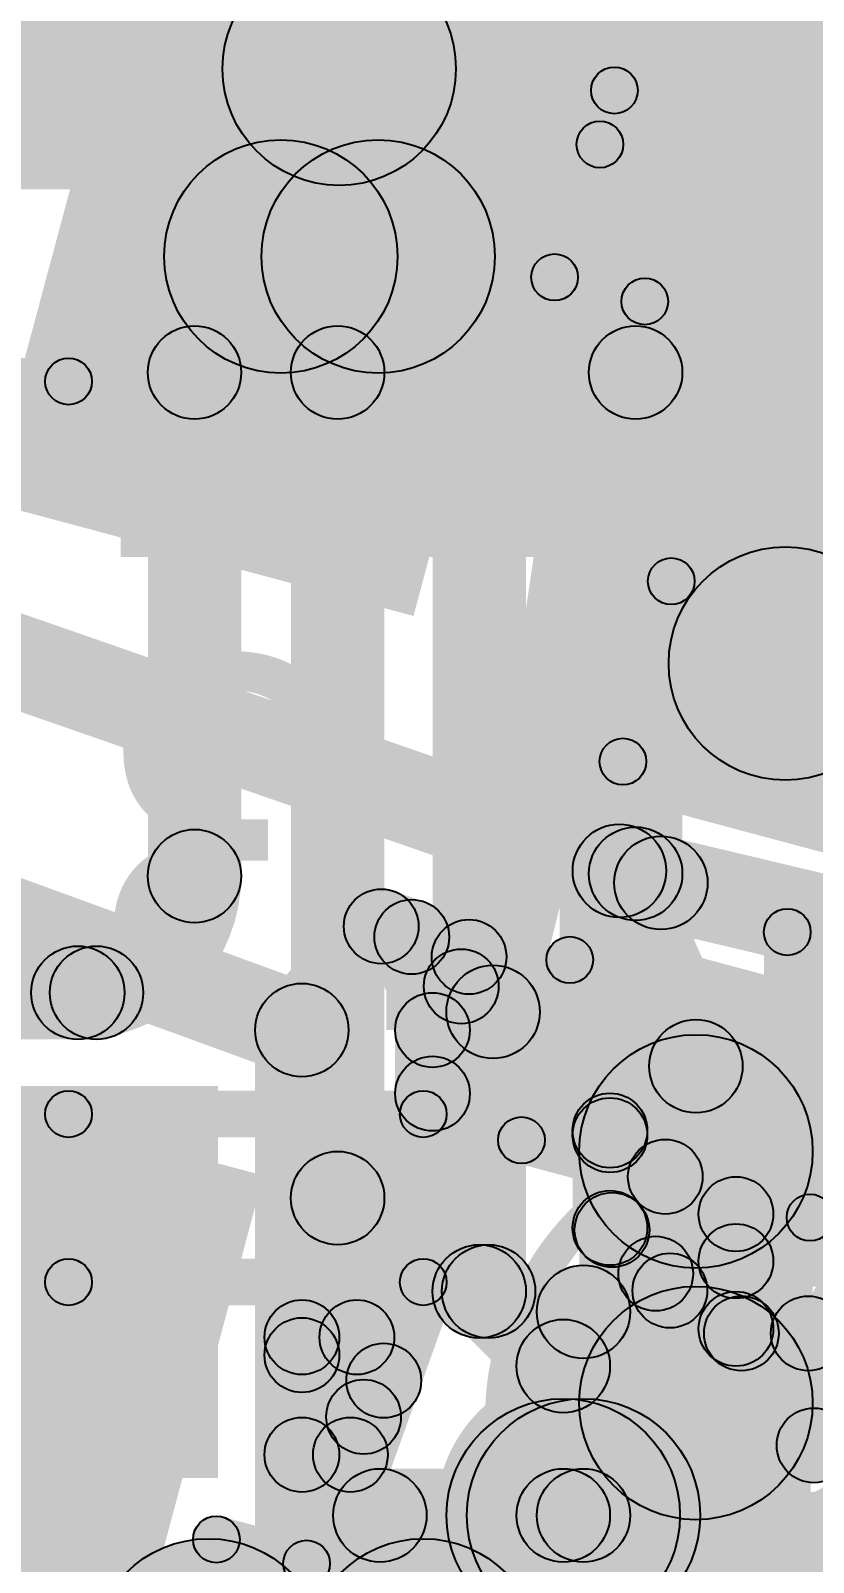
# Model space of a CAD drawing. Header units: millimetres. Extents: x -2.17 to 2.17, y -2.17 to 2.17.
# Drawn here: x 0.4449 to 0.5288, y -0.2006 to -0.0365 of the extents above; entities that cross this region are included whole.
import ezdxf

# ---------------------------------------------------------------- set-up
doc = ezdxf.new("R2010")
doc.units = ezdxf.units.MM
doc.header["$MEASUREMENT"] = 0
for name, color, linetype in [('BottomLayer', 5, 'Continuous'), ('BottomOverlay', 54, 'Continuous'), ('BottomPaste', 16, 'Continuous'), ('BottomSolder', 6, 'Continuous'), ('Mechanical2', 216, 'Continuous'), ('TopLayer', 1, 'Continuous'), ('TopOverlay', 2, 'Continuous'), ('TopPaste', 8, 'Continuous'), ('TopSolder', 216, 'Continuous'), ('ViaHoleLayer', 16, 'Continuous')]:
    doc.layers.add(name, color=color, linetype=linetype)

# ---------------------------------------------------------------- blocks, each defined once
blk = doc.blocks.new('20_QFN_B_27')
at = {"layer": 'BottomLayer'}
for points in [[(-0.03543, 0.0748), (-0.02756, 0.0748), (-0.02756, 0.04331), (-0.03543, 0.04331)], [(-0.01969, 0.0748), (-0.01181, 0.0748), (-0.01181, 0.04331), (-0.01969, 0.04331)], [(-0.00394, 0.0748), (0.00394, 0.0748), (0.00394, 0.04331), (-0.00394, 0.04331)], [(0.01181, 0.0748), (0.01969, 0.0748), (0.01969, 0.04331), (0.01181, 0.04331)], [(0.02756, 0.0748), (0.03543, 0.0748), (0.03543, 0.04331), (0.02756, 0.04331)], [(-0.0748, 0.03543), (-0.04331, 0.03543), (-0.04331, 0.02756), (-0.0748, 0.02756)], [(-0.03543, 0.03543), (0.03543, 0.03543), (0.03543, -0.03543), (-0.03543, -0.03543)], [(0.04331, 0.03543), (0.0748, 0.03543), (0.0748, 0.02756), (0.04331, 0.02756)], [(-0.0748, 0.01969), (-0.04331, 0.01969), (-0.04331, 0.01181), (-0.0748, 0.01181)], [(0.04331, 0.01969), (0.0748, 0.01969), (0.0748, 0.01181), (0.04331, 0.01181)], [(-0.0748, 0.00394), (-0.04331, 0.00394), (-0.04331, -0.00394), (-0.0748, -0.00394)], [(0.04331, 0.00394), (0.0748, 0.00394), (0.0748, -0.00394), (0.04331, -0.00394)], [(-0.0748, -0.01181), (-0.04331, -0.01181), (-0.04331, -0.01969), (-0.0748, -0.01969)], [(0.04331, -0.01181), (0.0748, -0.01181), (0.0748, -0.01969), (0.04331, -0.01969)], [(-0.0748, -0.02756), (-0.04331, -0.02756), (-0.04331, -0.03543), (-0.0748, -0.03543)], [(0.04331, -0.02756), (0.0748, -0.02756), (0.0748, -0.03543), (0.04331, -0.03543)], [(-0.03543, -0.04331), (-0.02756, -0.04331), (-0.02756, -0.0748), (-0.03543, -0.0748)], [(-0.01969, -0.04331), (-0.01181, -0.04331), (-0.01181, -0.0748), (-0.01969, -0.0748)], [(-0.00394, -0.04331), (0.00394, -0.04331), (0.00394, -0.0748), (-0.00394, -0.0748)], [(0.01181, -0.04331), (0.01969, -0.04331), (0.01969, -0.0748), (0.01181, -0.0748)], [(0.02756, -0.04331), (0.03543, -0.04331), (0.03543, -0.0748), (0.02756, -0.0748)]]:
    blk.add_hatch(color=5, dxfattribs=at).paths.add_polyline_path(points)
at = {"layer": 'BottomOverlay'}
h = blk.add_hatch(color=54, dxfattribs=at)
edge = h.paths.add_edge_path()
edge.add_arc((-0.06, 0.06), 0.0025, 0, 360)
h = blk.add_hatch(color=54, dxfattribs=at)
edge = h.paths.add_edge_path()
edge.add_arc((-0.06, 0.06), 0.0025, 0, 360)
for points in [[(-0.06, 0.0575), (-0.06, 0.0625), (-0.045, 0.0625), (-0.045, 0.0575)], [(0.045, 0.0575), (0.045, 0.0625), (0.06, 0.0625), (0.06, 0.0575)], [(-0.0625, 0.06), (-0.0575, 0.06), (-0.0575, 0.045), (-0.0625, 0.045)], [(0.0575, 0.06), (0.0625, 0.06), (0.0625, 0.045), (0.0575, 0.045)], [(-0.0625, -0.045), (-0.0575, -0.045), (-0.0575, -0.06), (-0.0625, -0.06)], [(0.0575, -0.045), (0.0625, -0.045), (0.0625, -0.06), (0.0575, -0.06)], [(-0.06, -0.0625), (-0.06, -0.0575), (-0.045, -0.0575), (-0.045, -0.0625)], [(0.045, -0.0625), (0.045, -0.0575), (0.06, -0.0575), (0.06, -0.0625)]]:
    blk.add_hatch(color=54, dxfattribs=at).paths.add_polyline_path(points)
h = blk.add_hatch(color=54, dxfattribs=at)
edge = h.paths.add_edge_path()
edge.add_arc((-0.045, 0.06), 0.0025, 0, 360)
h = blk.add_hatch(color=54, dxfattribs=at)
edge = h.paths.add_edge_path()
edge.add_arc((0.045, 0.06), 0.0025, 0, 360)
h = blk.add_hatch(color=54, dxfattribs=at)
edge = h.paths.add_edge_path()
edge.add_arc((0.06, 0.06), 0.0025, 0, 360)
h = blk.add_hatch(color=54, dxfattribs=at)
edge = h.paths.add_edge_path()
edge.add_arc((0.06, 0.06), 0.0025, 0, 360)
h = blk.add_hatch(color=54, dxfattribs=at)
edge = h.paths.add_edge_path()
edge.add_arc((-0.06, 0.045), 0.0025, 0, 360)
h = blk.add_hatch(color=54, dxfattribs=at)
edge = h.paths.add_edge_path()
edge.add_arc((0.06, 0.045), 0.0025, 0, 360)
h = blk.add_hatch(color=54, dxfattribs=at)
edge = h.paths.add_edge_path()
edge.add_arc((-0.072, -0.043), 0.0025, 0, 360)
h = blk.add_hatch(color=54, dxfattribs=at)
edge = h.paths.add_edge_path()
edge.add_arc((-0.068, -0.043), 0.0025, 0, 360)
h = blk.add_hatch(color=54, dxfattribs=at)
edge = h.paths.add_edge_path()
edge.add_arc((-0.06, -0.045), 0.0025, 0, 360)
h = blk.add_hatch(color=54, dxfattribs=at)
edge = h.paths.add_edge_path()
edge.add_arc((0.06, -0.045), 0.0025, 0, 360)
h = blk.add_hatch(color=54, dxfattribs=at)
edge = h.paths.add_edge_path()
edge.add_arc((-0.06, -0.06), 0.0025, 0, 360)
h = blk.add_hatch(color=54, dxfattribs=at)
edge = h.paths.add_edge_path()
edge.add_arc((-0.06, -0.06), 0.0025, 0, 360)
h = blk.add_hatch(color=54, dxfattribs=at)
edge = h.paths.add_edge_path()
edge.add_arc((-0.045, -0.06), 0.0025, 0, 360)
h = blk.add_hatch(color=54, dxfattribs=at)
edge = h.paths.add_edge_path()
edge.add_arc((0.045, -0.06), 0.0025, 0, 360)
h = blk.add_hatch(color=54, dxfattribs=at)
edge = h.paths.add_edge_path()
edge.add_arc((0.06, -0.06), 0.0025, 0, 360)
h = blk.add_hatch(color=54, dxfattribs=at)
edge = h.paths.add_edge_path()
edge.add_arc((0.06, -0.06), 0.0025, 0, 360)
at = {"layer": 'BottomPaste'}
for points in [[(-0.03543, 0.0748), (-0.02756, 0.0748), (-0.02756, 0.04331), (-0.03543, 0.04331)], [(-0.01969, 0.0748), (-0.01181, 0.0748), (-0.01181, 0.04331), (-0.01969, 0.04331)], [(-0.00394, 0.0748), (0.00394, 0.0748), (0.00394, 0.04331), (-0.00394, 0.04331)], [(0.01181, 0.0748), (0.01969, 0.0748), (0.01969, 0.04331), (0.01181, 0.04331)], [(0.02756, 0.0748), (0.03543, 0.0748), (0.03543, 0.04331), (0.02756, 0.04331)], [(-0.0748, 0.03543), (-0.04331, 0.03543), (-0.04331, 0.02756), (-0.0748, 0.02756)], [(-0.03543, 0.03543), (0.03543, 0.03543), (0.03543, -0.03543), (-0.03543, -0.03543)], [(0.04331, 0.03543), (0.0748, 0.03543), (0.0748, 0.02756), (0.04331, 0.02756)], [(-0.0748, 0.01969), (-0.04331, 0.01969), (-0.04331, 0.01181), (-0.0748, 0.01181)], [(0.04331, 0.01969), (0.0748, 0.01969), (0.0748, 0.01181), (0.04331, 0.01181)], [(-0.0748, 0.00394), (-0.04331, 0.00394), (-0.04331, -0.00394), (-0.0748, -0.00394)], [(0.04331, 0.00394), (0.0748, 0.00394), (0.0748, -0.00394), (0.04331, -0.00394)], [(-0.0748, -0.01181), (-0.04331, -0.01181), (-0.04331, -0.01969), (-0.0748, -0.01969)], [(0.04331, -0.01181), (0.0748, -0.01181), (0.0748, -0.01969), (0.04331, -0.01969)], [(-0.0748, -0.02756), (-0.04331, -0.02756), (-0.04331, -0.03543), (-0.0748, -0.03543)], [(0.04331, -0.02756), (0.0748, -0.02756), (0.0748, -0.03543), (0.04331, -0.03543)], [(-0.03543, -0.04331), (-0.02756, -0.04331), (-0.02756, -0.0748), (-0.03543, -0.0748)], [(-0.01969, -0.04331), (-0.01181, -0.04331), (-0.01181, -0.0748), (-0.01969, -0.0748)], [(-0.00394, -0.04331), (0.00394, -0.04331), (0.00394, -0.0748), (-0.00394, -0.0748)], [(0.01181, -0.04331), (0.01969, -0.04331), (0.01969, -0.0748), (0.01181, -0.0748)], [(0.02756, -0.04331), (0.03543, -0.04331), (0.03543, -0.0748), (0.02756, -0.0748)]]:
    blk.add_hatch(color=16, dxfattribs=at).paths.add_polyline_path(points)
at = {"layer": 'BottomSolder'}
for points in [[(-0.03943, 0.0788), (-0.02356, 0.0788), (-0.02356, 0.03931), (-0.03943, 0.03931)], [(-0.02369, 0.0788), (-0.00781, 0.0788), (-0.00781, 0.03931), (-0.02369, 0.03931)], [(-0.00794, 0.0788), (0.00794, 0.0788), (0.00794, 0.03931), (-0.00794, 0.03931)], [(0.00781, 0.0788), (0.02369, 0.0788), (0.02369, 0.03931), (0.00781, 0.03931)], [(0.02356, 0.0788), (0.03943, 0.0788), (0.03943, 0.03931), (0.02356, 0.03931)], [(-0.0788, 0.03943), (-0.03931, 0.03943), (-0.03931, 0.02356), (-0.0788, 0.02356)], [(-0.03943, 0.03943), (0.03943, 0.03943), (0.03943, -0.03943), (-0.03943, -0.03943)], [(0.03931, 0.03943), (0.0788, 0.03943), (0.0788, 0.02356), (0.03931, 0.02356)], [(-0.0788, 0.02369), (-0.03931, 0.02369), (-0.03931, 0.00781), (-0.0788, 0.00781)], [(0.03931, 0.02369), (0.0788, 0.02369), (0.0788, 0.00781), (0.03931, 0.00781)], [(-0.0788, 0.00794), (-0.03931, 0.00794), (-0.03931, -0.00794), (-0.0788, -0.00794)], [(0.03931, 0.00794), (0.0788, 0.00794), (0.0788, -0.00794), (0.03931, -0.00794)], [(-0.0788, -0.00781), (-0.03931, -0.00781), (-0.03931, -0.02369), (-0.0788, -0.02369)], [(0.03931, -0.00781), (0.0788, -0.00781), (0.0788, -0.02369), (0.03931, -0.02369)], [(-0.0788, -0.02356), (-0.03931, -0.02356), (-0.03931, -0.03943), (-0.0788, -0.03943)], [(0.03931, -0.02356), (0.0788, -0.02356), (0.0788, -0.03943), (0.03931, -0.03943)], [(-0.03943, -0.03931), (-0.02356, -0.03931), (-0.02356, -0.0788), (-0.03943, -0.0788)], [(-0.02369, -0.03931), (-0.00781, -0.03931), (-0.00781, -0.0788), (-0.02369, -0.0788)], [(-0.00794, -0.03931), (0.00794, -0.03931), (0.00794, -0.0788), (-0.00794, -0.0788)], [(0.00781, -0.03931), (0.02369, -0.03931), (0.02369, -0.0788), (0.00781, -0.0788)], [(0.02356, -0.03931), (0.03943, -0.03931), (0.03943, -0.0788), (0.02356, -0.0788)]]:
    blk.add_hatch(color=6, dxfattribs=at).paths.add_polyline_path(points)
at = {"layer": 'BottomOverlay', "const_width": 0.005}
blk.add_lwpolyline([(-0.068, -0.043, 1), (-0.072, -0.043, 1)], format="xyb", close=True, dxfattribs=at)
at = {"layer": 'BottomOverlay'}
for centre in [(-0.06, 0.06), (-0.06, 0.06), (-0.045, 0.06), (0.045, 0.06), (0.06, 0.06), (0.06, 0.06), (-0.06, 0.045), (0.06, 0.045), (-0.072, -0.043), (-0.068, -0.043), (-0.06, -0.045), (0.06, -0.045), (-0.06, -0.06), (-0.06, -0.06), (-0.045, -0.06), (0.045, -0.06), (0.06, -0.06), (0.06, -0.06)]:
    blk.add_circle(centre, 0.0025, dxfattribs=at)
blk = doc.blocks.new('S______B______B_55')
at = {"layer": 'BottomLayer'}
for points in [[(-0.015, 0.0175), (-0.015, -0.0175), (-0.045, -0.0175), (-0.045, 0.0175)], [(0.045, 0.0175), (0.045, -0.0175), (0.015, -0.0175), (0.015, 0.0175)]]:
    blk.add_hatch(color=5, dxfattribs=at).paths.add_polyline_path(points)
at = {"layer": 'BottomOverlay'}
h = blk.add_hatch(color=54, dxfattribs=at)
edge = h.paths.add_edge_path()
edge.add_arc((-0.049, 0.021), 0.0025, 0, 360)
h = blk.add_hatch(color=54, dxfattribs=at)
edge = h.paths.add_edge_path()
edge.add_arc((-0.049, 0.021), 0.0025, 0, 360)
for points in [[(0.049, 0.0235), (0.049, 0.0185), (-0.049, 0.0185), (-0.049, 0.0235)], [(-0.0465, -0.021), (-0.0515, -0.021), (-0.0515, 0.021), (-0.0465, 0.021)], [(0.0515, -0.021), (0.0465, -0.021), (0.0465, 0.021), (0.0515, 0.021)], [(0.049, -0.0185), (0.049, -0.0235), (-0.049, -0.0235), (-0.049, -0.0185)]]:
    blk.add_hatch(color=54, dxfattribs=at).paths.add_polyline_path(points)
h = blk.add_hatch(color=54, dxfattribs=at)
edge = h.paths.add_edge_path()
edge.add_arc((0.049, 0.021), 0.0025, 0, 360)
h = blk.add_hatch(color=54, dxfattribs=at)
edge = h.paths.add_edge_path()
edge.add_arc((0.049, 0.021), 0.0025, 0, 360)
h = blk.add_hatch(color=54, dxfattribs=at)
edge = h.paths.add_edge_path()
edge.add_arc((-0.049, -0.021), 0.0025, 0, 360)
h = blk.add_hatch(color=54, dxfattribs=at)
edge = h.paths.add_edge_path()
edge.add_arc((-0.049, -0.021), 0.0025, 0, 360)
h = blk.add_hatch(color=54, dxfattribs=at)
edge = h.paths.add_edge_path()
edge.add_arc((0.049, -0.021), 0.0025, 0, 360)
h = blk.add_hatch(color=54, dxfattribs=at)
edge = h.paths.add_edge_path()
edge.add_arc((0.049, -0.021), 0.0025, 0, 360)
at = {"layer": 'BottomPaste'}
for points in [[(-0.015, 0.0175), (-0.015, -0.0175), (-0.045, -0.0175), (-0.045, 0.0175)], [(0.045, 0.0175), (0.045, -0.0175), (0.015, -0.0175), (0.015, 0.0175)]]:
    blk.add_hatch(color=16, dxfattribs=at).paths.add_polyline_path(points)
at = {"layer": 'BottomSolder'}
for points in [[(-0.011, 0.0215), (-0.011, -0.0215), (-0.049, -0.0215), (-0.049, 0.0215)], [(0.049, 0.0215), (0.049, -0.0215), (0.011, -0.0215), (0.011, 0.0215)]]:
    blk.add_hatch(color=6, dxfattribs=at).paths.add_polyline_path(points)
at = {"layer": 'BottomOverlay'}
for centre in [(-0.049, 0.021), (-0.049, 0.021), (0.049, 0.021), (0.049, 0.021), (-0.049, -0.021), (-0.049, -0.021), (0.049, -0.021), (0.049, -0.021)]:
    blk.add_circle(centre, 0.0025, dxfattribs=at)
blk = doc.blocks.new('WS2812B_M____259')
at = {"layer": 'TopLayer'}
for points in [[(-0.09409, 0.05079), (-0.03504, 0.05079), (-0.03504, 0.01142), (-0.09409, 0.01142)], [(0.03504, 0.05079), (0.09409, 0.05079), (0.09409, 0.01142), (0.03504, 0.01142)]]:
    blk.add_hatch(color=1, dxfattribs=at).paths.add_polyline_path(points)
at = {"layer": 'TopOverlay'}
h = blk.add_hatch(color=2, dxfattribs=at)
edge = h.paths.add_edge_path()
edge.add_arc((-0.07, 0.07), 0.0025, 0, 360)
h = blk.add_hatch(color=2, dxfattribs=at)
edge = h.paths.add_edge_path()
edge.add_arc((-0.07, 0.07), 0.0025, 0, 360)
for points in [[(0.07, 0.0725), (0.07, 0.0675), (-0.07, 0.0675), (-0.07, 0.0725)], [(-0.0675, 0.06), (-0.0725, 0.06), (-0.0725, 0.07), (-0.0675, 0.07)], [(0.0725, 0.06), (0.0675, 0.06), (0.0675, 0.07), (0.0725, 0.07)]]:
    blk.add_hatch(color=2, dxfattribs=at).paths.add_polyline_path(points)
h = blk.add_hatch(color=2, dxfattribs=at)
edge = h.paths.add_edge_path()
edge.add_arc((0.07, 0.07), 0.0025, 0, 360)
h = blk.add_hatch(color=2, dxfattribs=at)
edge = h.paths.add_edge_path()
edge.add_arc((0.07, 0.07), 0.0025, 0, 360)
h = blk.add_hatch(color=2, dxfattribs=at)
edge = h.paths.add_edge_path()
edge.add_arc((-0.091, 0.061), 0.0025, 0, 360)
h = blk.add_hatch(color=2, dxfattribs=at)
edge = h.paths.add_edge_path()
edge.add_arc((-0.085, 0.061), 0.0025, 0, 360)
h = blk.add_hatch(color=2, dxfattribs=at)
edge = h.paths.add_edge_path()
edge.add_arc((-0.07, 0.06), 0.0025, 0, 360)
h = blk.add_hatch(color=2, dxfattribs=at)
edge = h.paths.add_edge_path()
edge.add_arc((0.07, 0.06), 0.0025, 0, 360)
at = {"layer": 'TopPaste'}
for points in [[(-0.09409, 0.05079), (-0.03504, 0.05079), (-0.03504, 0.01142), (-0.09409, 0.01142)], [(0.03504, 0.05079), (0.09409, 0.05079), (0.09409, 0.01142), (0.03504, 0.01142)]]:
    blk.add_hatch(color=8, dxfattribs=at).paths.add_polyline_path(points)
at = {"layer": 'TopSolder'}
for points in [[(-0.09809, 0.05479), (-0.03104, 0.05479), (-0.03104, 0.00742), (-0.09809, 0.00742)], [(0.03104, 0.05479), (0.09809, 0.05479), (0.09809, 0.00742), (0.03104, 0.00742)]]:
    blk.add_hatch(color=216, dxfattribs=at).paths.add_polyline_path(points)
at = {"layer": 'TopOverlay', "const_width": 0.005}
blk.add_lwpolyline([(-0.085, 0.061, 1), (-0.091, 0.061, 1)], format="xyb", close=True, dxfattribs=at)
at = {"layer": 'TopOverlay'}
for centre in [(-0.07, 0.07), (-0.07, 0.07), (0.07, 0.07), (0.07, 0.07), (-0.091, 0.061), (-0.085, 0.061), (-0.07, 0.06), (0.07, 0.06)]:
    blk.add_circle(centre, 0.0025, dxfattribs=at)
blk = doc.blocks.new('IND_0201_B_278')
at = {"layer": 'BottomLayer'}
for points in [[(-0.01575, 0.00591), (-0.00591, 0.00591), (-0.00591, -0.00591), (-0.01575, -0.00591)], [(0.00591, 0.00591), (0.01575, 0.00591), (0.01575, -0.00591), (0.00591, -0.00591)]]:
    blk.add_hatch(color=5, dxfattribs=at).paths.add_polyline_path(points)
at = {"layer": 'BottomOverlay'}
h = blk.add_hatch(color=54, dxfattribs=at)
edge = h.paths.add_edge_path()
edge.add_arc((-0.019, 0.009), 0.0025, 0, 360)
h = blk.add_hatch(color=54, dxfattribs=at)
edge = h.paths.add_edge_path()
edge.add_arc((-0.019, 0.009), 0.0025, 0, 360)
for points in [[(-0.019, 0.0065), (-0.019, 0.0115), (0.019, 0.0115), (0.019, 0.0065)], [(-0.0165, -0.009), (-0.0215, -0.009), (-0.0215, 0.009), (-0.0165, 0.009)], [(0.0215, -0.009), (0.0165, -0.009), (0.0165, 0.009), (0.0215, 0.009)], [(-0.019, -0.0115), (-0.019, -0.0065), (0.019, -0.0065), (0.019, -0.0115)]]:
    blk.add_hatch(color=54, dxfattribs=at).paths.add_polyline_path(points)
h = blk.add_hatch(color=54, dxfattribs=at)
edge = h.paths.add_edge_path()
edge.add_arc((0.019, 0.009), 0.0025, 0, 360)
h = blk.add_hatch(color=54, dxfattribs=at)
edge = h.paths.add_edge_path()
edge.add_arc((0.019, 0.009), 0.0025, 0, 360)
h = blk.add_hatch(color=54, dxfattribs=at)
edge = h.paths.add_edge_path()
edge.add_arc((-0.019, -0.009), 0.0025, 0, 360)
h = blk.add_hatch(color=54, dxfattribs=at)
edge = h.paths.add_edge_path()
edge.add_arc((-0.019, -0.009), 0.0025, 0, 360)
h = blk.add_hatch(color=54, dxfattribs=at)
edge = h.paths.add_edge_path()
edge.add_arc((0.019, -0.009), 0.0025, 0, 360)
h = blk.add_hatch(color=54, dxfattribs=at)
edge = h.paths.add_edge_path()
edge.add_arc((0.019, -0.009), 0.0025, 0, 360)
at = {"layer": 'BottomPaste'}
for points in [[(-0.01575, 0.00591), (-0.00591, 0.00591), (-0.00591, -0.00591), (-0.01575, -0.00591)], [(0.00591, 0.00591), (0.01575, 0.00591), (0.01575, -0.00591), (0.00591, -0.00591)]]:
    blk.add_hatch(color=16, dxfattribs=at).paths.add_polyline_path(points)
at = {"layer": 'BottomSolder'}
for points in [[(-0.01791, 0.00807), (-0.00374, 0.00807), (-0.00374, -0.00807), (-0.01791, -0.00807)], [(0.00374, 0.00807), (0.01791, 0.00807), (0.01791, -0.00807), (0.00374, -0.00807)]]:
    blk.add_hatch(color=6, dxfattribs=at).paths.add_polyline_path(points)
at = {"layer": 'BottomOverlay'}
for centre in [(-0.019, 0.009), (-0.019, 0.009), (0.019, 0.009), (0.019, 0.009), (-0.019, -0.009), (-0.019, -0.009), (0.019, -0.009), (0.019, -0.009)]:
    blk.add_circle(centre, 0.0025, dxfattribs=at)
blk = doc.blocks.new('C__0402_429')
at = {"layer": 'TopLayer'}
for points in [[(-0.0275, -0.0125), (-0.0275, 0.0125), (-0.0095, 0.0125), (-0.0095, -0.0125)], [(0.0095, -0.0125), (0.0095, 0.0125), (0.0275, 0.0125), (0.0275, -0.0125)]]:
    blk.add_hatch(color=1, dxfattribs=at).paths.add_polyline_path(points)
at = {"layer": 'TopOverlay'}
h = blk.add_hatch(color=2, dxfattribs=at)
edge = h.paths.add_edge_path()
edge.add_arc((-0.031, 0.016), 0.0025, 0, 360)
h = blk.add_hatch(color=2, dxfattribs=at)
edge = h.paths.add_edge_path()
edge.add_arc((-0.031, 0.016), 0.0025, 0, 360)
for points in [[(-0.031, 0.0135), (-0.031, 0.0185), (-0.011, 0.0185), (-0.011, 0.0135)], [(0.011, 0.0135), (0.011, 0.0185), (0.031, 0.0185), (0.031, 0.0135)], [(-0.0335, 0.016), (-0.0285, 0.016), (-0.0285, -0.016), (-0.0335, -0.016)], [(0.0285, 0.016), (0.0335, 0.016), (0.0335, -0.016), (0.0285, -0.016)], [(-0.031, -0.0185), (-0.031, -0.0135), (-0.011, -0.0135), (-0.011, -0.0185)], [(0.011, -0.0185), (0.011, -0.0135), (0.031, -0.0135), (0.031, -0.0185)]]:
    blk.add_hatch(color=2, dxfattribs=at).paths.add_polyline_path(points)
h = blk.add_hatch(color=2, dxfattribs=at)
edge = h.paths.add_edge_path()
edge.add_arc((-0.011, 0.016), 0.0025, 0, 360)
h = blk.add_hatch(color=2, dxfattribs=at)
edge = h.paths.add_edge_path()
edge.add_arc((0.011, 0.016), 0.0025, 0, 360)
h = blk.add_hatch(color=2, dxfattribs=at)
edge = h.paths.add_edge_path()
edge.add_arc((0.031, 0.016), 0.0025, 0, 360)
h = blk.add_hatch(color=2, dxfattribs=at)
edge = h.paths.add_edge_path()
edge.add_arc((0.031, 0.016), 0.0025, 0, 360)
h = blk.add_hatch(color=2, dxfattribs=at)
edge = h.paths.add_edge_path()
edge.add_arc((-0.031, -0.016), 0.0025, 0, 360)
h = blk.add_hatch(color=2, dxfattribs=at)
edge = h.paths.add_edge_path()
edge.add_arc((-0.031, -0.016), 0.0025, 0, 360)
h = blk.add_hatch(color=2, dxfattribs=at)
edge = h.paths.add_edge_path()
edge.add_arc((-0.011, -0.016), 0.0025, 0, 360)
h = blk.add_hatch(color=2, dxfattribs=at)
edge = h.paths.add_edge_path()
edge.add_arc((0.011, -0.016), 0.0025, 0, 360)
h = blk.add_hatch(color=2, dxfattribs=at)
edge = h.paths.add_edge_path()
edge.add_arc((0.031, -0.016), 0.0025, 0, 360)
h = blk.add_hatch(color=2, dxfattribs=at)
edge = h.paths.add_edge_path()
edge.add_arc((0.031, -0.016), 0.0025, 0, 360)
at = {"layer": 'TopPaste'}
for points in [[(-0.0275, -0.0125), (-0.0275, 0.0125), (-0.0095, 0.0125), (-0.0095, -0.0125)], [(0.0095, -0.0125), (0.0095, 0.0125), (0.0275, 0.0125), (0.0275, -0.0125)]]:
    blk.add_hatch(color=8, dxfattribs=at).paths.add_polyline_path(points)
at = {"layer": 'TopSolder'}
for points in [[(-0.02986, -0.01486), (-0.02986, 0.01486), (-0.00714, 0.01486), (-0.00714, -0.01486)], [(0.00714, -0.01486), (0.00714, 0.01486), (0.02986, 0.01486), (0.02986, -0.01486)]]:
    blk.add_hatch(color=216, dxfattribs=at).paths.add_polyline_path(points)
at = {"layer": 'TopOverlay'}
for centre in [(-0.031, 0.016), (-0.031, 0.016), (-0.011, 0.016), (0.011, 0.016), (0.031, 0.016), (0.031, 0.016), (-0.031, -0.016), (-0.031, -0.016), (-0.011, -0.016), (0.011, -0.016), (0.031, -0.016), (0.031, -0.016)]:
    blk.add_circle(centre, 0.0025, dxfattribs=at)

msp = doc.modelspace()

# ---------------------------------------------------------------- hatches: boundary and pattern name
at = {"layer": 'BottomLayer'}
for points in [[(0.498, -0.17161), (0.488, -0.17161), (0.488, -0.0291), (0.498, -0.0291)], [(0.4675, -0.12711), (0.4575, -0.12711), (0.4575, -0.07316), (0.4675, -0.07316)], [(0.48283, -0.16161), (0.47283, -0.16161), (0.47283, -0.07316), (0.48283, -0.07316)], [(0.51475, -0.12686), (0.50475, -0.12686), (0.50475, -0.07316), (0.51475, -0.07316)], [(0.384, -0.14461), (0.384, -0.13461), (0.452, -0.13461), (0.452, -0.14461)], [(0.352, -0.19161), (0.465, -0.19161), (0.465, -0.14961), (0.352, -0.14961)], [(0.50417, -0.1577), (0.50983, -0.15204), (0.52333, -0.16554), (0.51767, -0.1712)], [(0.511, -0.16481), (0.503, -0.16481), (0.503, -0.15437), (0.511, -0.15437)], [(0.51005, -0.16786), (0.50439, -0.16221), (0.51011, -0.15649), (0.51576, -0.16215)], [(0.50417, -0.16764), (0.50983, -0.16198), (0.51473, -0.16688), (0.50907, -0.17254)], [(0.5245, -0.17562), (0.5165, -0.17562), (0.5165, -0.16333), (0.5245, -0.16333)], [(0.49046, -0.17515), (0.49754, -0.16807), (0.50554, -0.17607), (0.49846, -0.18315)], [(0.52108, -0.18011), (0.52108, -0.17211), (0.56393, -0.17211), (0.56393, -0.18011)], [(0.474, -0.18052), (0.474, -0.17252), (0.47989, -0.17252), (0.47989, -0.18052)], [(0.50917, -0.19561), (0.49917, -0.19561), (0.49917, -0.1738), (0.50917, -0.1738)], [(0.52541, -0.17894), (0.53107, -0.17328), (0.54307, -0.18528), (0.53741, -0.19094)], [(0.478, -0.18911), (0.47, -0.18911), (0.47, -0.17652), (0.478, -0.17652)], [(0.47117, -0.18126), (0.47683, -0.17561), (0.48344, -0.18222), (0.47779, -0.18788)], [(0.507, -0.19561), (0.497, -0.19561), (0.497, -0.17961), (0.507, -0.17961)], [(0.474, -0.19311), (0.474, -0.18511), (0.47919, -0.18511), (0.47919, -0.19311)], [(0.48236, -0.20061), (0.48236, -0.19061), (0.50417, -0.19061), (0.50417, -0.20061)], [(0.464, -0.22311), (0.464, -0.19811), (0.487, -0.19811), (0.487, -0.22311)], [(0.196, -0.22061), (0.472, -0.22061), (0.472, -0.19961), (0.196, -0.19961)]]:
    msp.add_hatch(color=5, dxfattribs=at).paths.add_polyline_path(points)
h = msp.add_hatch(color=5, dxfattribs=at)
edge = h.paths.add_edge_path()
edge.add_arc((0.4625, -0.07316), 0.005, 0, 360)
h = msp.add_hatch(color=5, dxfattribs=at)
edge = h.paths.add_edge_path()
edge.add_arc((0.47783, -0.07316), 0.005, 0, 360)
h = msp.add_hatch(color=5, dxfattribs=at)
edge = h.paths.add_edge_path()
edge.add_arc((0.50975, -0.07316), 0.005, 0, 360)
h = msp.add_hatch(color=5, dxfattribs=at)
edge = h.paths.add_edge_path()
edge.add_arc((0.4625, -0.12711), 0.005, 0, 360)
h = msp.add_hatch(color=5, dxfattribs=at)
edge = h.paths.add_edge_path()
edge.add_arc((0.4625, -0.12711), 0.005, 0, 360)
h = msp.add_hatch(color=5, dxfattribs=at)
edge = h.paths.add_edge_path()
edge.add_arc((0.50975, -0.12686), 0.005, 0, 360)
h = msp.add_hatch(color=5, dxfattribs=at)
edge = h.paths.add_edge_path()
edge.add_arc((0.50975, -0.12686), 0.005, 0, 360)
h = msp.add_hatch(color=5, dxfattribs=at)
edge = h.paths.add_edge_path()
edge.add_arc((0.45, -0.13961), 0.005, 0, 360)
h = msp.add_hatch(color=5, dxfattribs=at)
edge = h.paths.add_edge_path()
edge.add_arc((0.452, -0.13961), 0.005, 0, 360)
h = msp.add_hatch(color=5, dxfattribs=at)
edge = h.paths.add_edge_path()
edge.add_arc((0.507, -0.15437), 0.004, 0, 360)
h = msp.add_hatch(color=5, dxfattribs=at)
edge = h.paths.add_edge_path()
edge.add_arc((0.507, -0.15437), 0.004, 0, 360)
h = msp.add_hatch(color=5, dxfattribs=at)
edge = h.paths.add_edge_path()
edge.add_arc((0.507, -0.15487), 0.004, 0, 360)
h = msp.add_hatch(color=5, dxfattribs=at)
edge = h.paths.add_edge_path()
edge.add_arc((0.51293, -0.15932), 0.004, 0, 360)
h = msp.add_hatch(color=5, dxfattribs=at)
edge = h.paths.add_edge_path()
edge.add_arc((0.47783, -0.16161), 0.005, 0, 360)
h = msp.add_hatch(color=5, dxfattribs=at)
edge = h.paths.add_edge_path()
edge.add_arc((0.507, -0.16481), 0.004, 0, 360)
h = msp.add_hatch(color=5, dxfattribs=at)
edge = h.paths.add_edge_path()
edge.add_arc((0.507, -0.16481), 0.004, 0, 360)
h = msp.add_hatch(color=5, dxfattribs=at)
edge = h.paths.add_edge_path()
edge.add_arc((0.5205, -0.16333), 0.004, 0, 360)
h = msp.add_hatch(color=5, dxfattribs=at)
edge = h.paths.add_edge_path()
edge.add_arc((0.5205, -0.16333), 0.004, 0, 360)
h = msp.add_hatch(color=5, dxfattribs=at)
edge = h.paths.add_edge_path()
edge.add_arc((0.50722, -0.16503), 0.004, 0, 360)
h = msp.add_hatch(color=5, dxfattribs=at)
edge = h.paths.add_edge_path()
edge.add_arc((0.5119, -0.16971), 0.004, 0, 360)
h = msp.add_hatch(color=5, dxfattribs=at)
edge = h.paths.add_edge_path()
edge.add_arc((0.5205, -0.16837), 0.004, 0, 360)
h = msp.add_hatch(color=5, dxfattribs=at)
edge = h.paths.add_edge_path()
edge.add_arc((0.493, -0.17161), 0.005, 0, 360)
h = msp.add_hatch(color=5, dxfattribs=at)
edge = h.paths.add_edge_path()
edge.add_arc((0.494, -0.17161), 0.005, 0, 360)
h = msp.add_hatch(color=5, dxfattribs=at)
edge = h.paths.add_edge_path()
edge.add_arc((0.50417, -0.1738), 0.005, 0, 360)
h = msp.add_hatch(color=5, dxfattribs=at)
edge = h.paths.add_edge_path()
edge.add_arc((0.51342, -0.17152), 0.004, 0, 360)
h = msp.add_hatch(color=5, dxfattribs=at)
edge = h.paths.add_edge_path()
edge.add_arc((0.5205, -0.17562), 0.004, 0, 360)
h = msp.add_hatch(color=5, dxfattribs=at)
edge = h.paths.add_edge_path()
edge.add_arc((0.5205, -0.17562), 0.004, 0, 360)
h = msp.add_hatch(color=5, dxfattribs=at)
edge = h.paths.add_edge_path()
edge.add_arc((0.52108, -0.17611), 0.004, 0, 360)
h = msp.add_hatch(color=5, dxfattribs=at)
edge = h.paths.add_edge_path()
edge.add_arc((0.52108, -0.17611), 0.004, 0, 360)
h = msp.add_hatch(color=5, dxfattribs=at)
edge = h.paths.add_edge_path()
edge.add_arc((0.52824, -0.17611), 0.004, 0, 360)
h = msp.add_hatch(color=5, dxfattribs=at)
edge = h.paths.add_edge_path()
edge.add_arc((0.474, -0.17652), 0.004, 0, 360)
h = msp.add_hatch(color=5, dxfattribs=at)
edge = h.paths.add_edge_path()
edge.add_arc((0.474, -0.17652), 0.004, 0, 360)
h = msp.add_hatch(color=5, dxfattribs=at)
edge = h.paths.add_edge_path()
edge.add_arc((0.47989, -0.17652), 0.004, 0, 360)
h = msp.add_hatch(color=5, dxfattribs=at)
edge = h.paths.add_edge_path()
edge.add_arc((0.47989, -0.17652), 0.004, 0, 360)
h = msp.add_hatch(color=5, dxfattribs=at)
edge = h.paths.add_edge_path()
edge.add_arc((0.474, -0.17844), 0.004, 0, 360)
h = msp.add_hatch(color=5, dxfattribs=at)
edge = h.paths.add_edge_path()
edge.add_arc((0.502, -0.17961), 0.005, 0, 360)
h = msp.add_hatch(color=5, dxfattribs=at)
edge = h.paths.add_edge_path()
edge.add_arc((0.502, -0.17961), 0.005, 0, 360)
h = msp.add_hatch(color=5, dxfattribs=at)
edge = h.paths.add_edge_path()
edge.add_arc((0.48277, -0.18117), 0.004, 0, 360)
h = msp.add_hatch(color=5, dxfattribs=at)
edge = h.paths.add_edge_path()
edge.add_arc((0.48277, -0.18117), 0.004, 0, 360)
h = msp.add_hatch(color=5, dxfattribs=at)
edge = h.paths.add_edge_path()
edge.add_arc((0.48061, -0.18505), 0.004, 0, 360)
h = msp.add_hatch(color=5, dxfattribs=at)
edge = h.paths.add_edge_path()
edge.add_arc((0.502, -0.19561), 0.0125, 0, 360)
h = msp.add_hatch(color=5, dxfattribs=at)
edge = h.paths.add_edge_path()
edge.add_arc((0.50417, -0.19561), 0.01181, 0, 360)
h = msp.add_hatch(color=5, dxfattribs=at)
edge = h.paths.add_edge_path()
edge.add_arc((0.474, -0.18911), 0.004, 0, 360)
h = msp.add_hatch(color=5, dxfattribs=at)
edge = h.paths.add_edge_path()
edge.add_arc((0.474, -0.18911), 0.004, 0, 360)
h = msp.add_hatch(color=5, dxfattribs=at)
edge = h.paths.add_edge_path()
edge.add_arc((0.47919, -0.18911), 0.004, 0, 360)
h = msp.add_hatch(color=5, dxfattribs=at)
edge = h.paths.add_edge_path()
edge.add_arc((0.47919, -0.18911), 0.004, 0, 360)
h = msp.add_hatch(color=5, dxfattribs=at)
edge = h.paths.add_edge_path()
edge.add_arc((0.52886, -0.18811), 0.004, 0, 360)
h = msp.add_hatch(color=5, dxfattribs=at)
edge = h.paths.add_edge_path()
edge.add_arc((0.52886, -0.18811), 0.004, 0, 360)
h = msp.add_hatch(color=5, dxfattribs=at)
edge = h.paths.add_edge_path()
edge.add_arc((0.48236, -0.19561), 0.005, 0, 360)
h = msp.add_hatch(color=5, dxfattribs=at)
edge = h.paths.add_edge_path()
edge.add_arc((0.502, -0.19561), 0.005, 0, 360)
h = msp.add_hatch(color=5, dxfattribs=at)
edge = h.paths.add_edge_path()
edge.add_arc((0.50417, -0.19561), 0.005, 0, 360)
h = msp.add_hatch(color=5, dxfattribs=at)
edge = h.paths.add_edge_path()
edge.add_arc((0.50417, -0.19561), 0.005, 0, 360)
h = msp.add_hatch(color=5, dxfattribs=at)
edge = h.paths.add_edge_path()
edge.add_arc((0.464, -0.21061), 0.0125, 0, 360)
h = msp.add_hatch(color=5, dxfattribs=at)
edge = h.paths.add_edge_path()
edge.add_arc((0.487, -0.21061), 0.0125, 0, 360)
h = msp.add_hatch(color=5, dxfattribs=at)
edge = h.paths.add_edge_path()
edge.add_arc((0.487, -0.21061), 0.0125, 0, 360)
at = {"layer": 'BottomSolder'}
h = msp.add_hatch(color=6, dxfattribs=at)
edge = h.paths.add_edge_path()
edge.add_arc((0.50417, -0.19561), 0.01581, 0, 360)
at = {"layer": 'TopLayer'}
for points in [[(0.48856, -0.04729), (0.46744, -0.03393), (0.49879, 0.01563), (0.51992, 0.00227)], [(0.47175, -0.07322), (0.47175, -0.04822), (0.48217, -0.04822), (0.48217, -0.07322)], [(0.42036, -0.10133), (0.42364, -0.09189), (0.50965, -0.12183), (0.50637, -0.13127)], [(0.39829, -0.12131), (0.40171, -0.11191), (0.4757, -0.13891), (0.47227, -0.14831)], [(0.50662, -0.13135), (0.5094, -0.12175), (0.51385, -0.12304), (0.51106, -0.13264)], [(0.5113, -0.1327), (0.51361, -0.12297), (0.54215, -0.12975), (0.53985, -0.13948)], [(0.48118, -0.13627), (0.48381, -0.12872), (0.49323, -0.13199), (0.4906, -0.13955)], [(0.48294, -0.13646), (0.48859, -0.1308), (0.4939, -0.13611), (0.48824, -0.14176)], [(0.49185, -0.15146), (0.48412, -0.14939), (0.48805, -0.13474), (0.49578, -0.13681)], [(0.49318, -0.14649), (0.49577, -0.13683), (0.51751, -0.14265), (0.51492, -0.15231)], [(0.51492, -0.15231), (0.51751, -0.14265), (0.53924, -0.14847), (0.53665, -0.15813)], [(0.47899, -0.22001), (0.46899, -0.22001), (0.46899, -0.14361), (0.47899, -0.14361)], [(0.49199, -0.15042), (0.48399, -0.15042), (0.48399, -0.14361), (0.49199, -0.14361)], [(0.52871, -0.18357), (0.50371, -0.18357), (0.50371, -0.15661), (0.52871, -0.15661)], [(0.49533, -0.20445), (0.51301, -0.18677), (0.56245, -0.23622), (0.54477, -0.25389)], [(0.50917, -0.21742), (0.49917, -0.21742), (0.49917, -0.19561), (0.50917, -0.19561)]]:
    msp.add_hatch(color=1, dxfattribs=at).paths.add_polyline_path(points)
h = msp.add_hatch(color=1, dxfattribs=at)
edge = h.paths.add_edge_path()
edge.add_arc((0.478, -0.04061), 0.0125, 0, 360)
h = msp.add_hatch(color=1, dxfattribs=at)
edge = h.paths.add_edge_path()
edge.add_arc((0.47175, -0.06072), 0.0125, 0, 360)
h = msp.add_hatch(color=1, dxfattribs=at)
edge = h.paths.add_edge_path()
edge.add_arc((0.48217, -0.06072), 0.0125, 0, 360)
h = msp.add_hatch(color=1, dxfattribs=at)
edge = h.paths.add_edge_path()
edge.add_arc((0.48217, -0.06072), 0.0125, 0, 360)
h = msp.add_hatch(color=1, dxfattribs=at)
edge = h.paths.add_edge_path()
edge.add_arc((0.52579, -0.10434), 0.0125, 0, 360)
h = msp.add_hatch(color=1, dxfattribs=at)
edge = h.paths.add_edge_path()
edge.add_arc((0.50801, -0.12655), 0.005, 0, 360)
h = msp.add_hatch(color=1, dxfattribs=at)
edge = h.paths.add_edge_path()
edge.add_arc((0.50801, -0.12655), 0.005, 0, 360)
h = msp.add_hatch(color=1, dxfattribs=at)
edge = h.paths.add_edge_path()
edge.add_arc((0.51246, -0.12784), 0.005, 0, 360)
h = msp.add_hatch(color=1, dxfattribs=at)
edge = h.paths.add_edge_path()
edge.add_arc((0.51246, -0.12784), 0.005, 0, 360)
h = msp.add_hatch(color=1, dxfattribs=at)
edge = h.paths.add_edge_path()
edge.add_arc((0.4825, -0.1325), 0.004, 0, 360)
h = msp.add_hatch(color=1, dxfattribs=at)
edge = h.paths.add_edge_path()
edge.add_arc((0.4825, -0.1325), 0.004, 0, 360)
h = msp.add_hatch(color=1, dxfattribs=at)
edge = h.paths.add_edge_path()
edge.add_arc((0.4825, -0.1325), 0.004, 0, 360)
h = msp.add_hatch(color=1, dxfattribs=at)
edge = h.paths.add_edge_path()
edge.add_arc((0.48577, -0.13363), 0.004, 0, 360)
h = msp.add_hatch(color=1, dxfattribs=at)
edge = h.paths.add_edge_path()
edge.add_arc((0.49191, -0.13577), 0.004, 0, 360)
h = msp.add_hatch(color=1, dxfattribs=at)
edge = h.paths.add_edge_path()
edge.add_arc((0.49191, -0.13577), 0.004, 0, 360)
h = msp.add_hatch(color=1, dxfattribs=at)
edge = h.paths.add_edge_path()
edge.add_arc((0.49107, -0.13893), 0.004, 0, 360)
h = msp.add_hatch(color=1, dxfattribs=at)
edge = h.paths.add_edge_path()
edge.add_arc((0.49448, -0.14166), 0.005, 0, 360)
h = msp.add_hatch(color=1, dxfattribs=at)
edge = h.paths.add_edge_path()
edge.add_arc((0.47399, -0.14361), 0.005, 0, 360)
h = msp.add_hatch(color=1, dxfattribs=at)
edge = h.paths.add_edge_path()
edge.add_arc((0.47399, -0.14361), 0.005, 0, 360)
h = msp.add_hatch(color=1, dxfattribs=at)
edge = h.paths.add_edge_path()
edge.add_arc((0.48799, -0.14361), 0.004, 0, 360)
h = msp.add_hatch(color=1, dxfattribs=at)
edge = h.paths.add_edge_path()
edge.add_arc((0.48799, -0.14361), 0.004, 0, 360)
h = msp.add_hatch(color=1, dxfattribs=at)
edge = h.paths.add_edge_path()
edge.add_arc((0.48799, -0.14361), 0.004, 0, 360)
h = msp.add_hatch(color=1, dxfattribs=at)
edge = h.paths.add_edge_path()
edge.add_arc((0.51621, -0.14748), 0.005, 0, 360)
h = msp.add_hatch(color=1, dxfattribs=at)
edge = h.paths.add_edge_path()
edge.add_arc((0.51621, -0.14748), 0.005, 0, 360)
h = msp.add_hatch(color=1, dxfattribs=at)
edge = h.paths.add_edge_path()
edge.add_arc((0.51621, -0.15661), 0.0125, 0, 360)
h = msp.add_hatch(color=1, dxfattribs=at)
edge = h.paths.add_edge_path()
edge.add_arc((0.48799, -0.15042), 0.004, 0, 360)
h = msp.add_hatch(color=1, dxfattribs=at)
edge = h.paths.add_edge_path()
edge.add_arc((0.48799, -0.15042), 0.004, 0, 360)
h = msp.add_hatch(color=1, dxfattribs=at)
edge = h.paths.add_edge_path()
edge.add_arc((0.51621, -0.18357), 0.0125, 0, 360)
h = msp.add_hatch(color=1, dxfattribs=at)
edge = h.paths.add_edge_path()
edge.add_arc((0.51621, -0.18357), 0.0125, 0, 360)
h = msp.add_hatch(color=1, dxfattribs=at)
edge = h.paths.add_edge_path()
edge.add_arc((0.50417, -0.19561), 0.0125, 0, 360)
h = msp.add_hatch(color=1, dxfattribs=at)
edge = h.paths.add_edge_path()
edge.add_arc((0.50417, -0.19561), 0.0125, 0, 360)
h = msp.add_hatch(color=1, dxfattribs=at)
edge = h.paths.add_edge_path()
edge.add_arc((0.50417, -0.19561), 0.01181, 0, 360)
h = msp.add_hatch(color=1, dxfattribs=at)
edge = h.paths.add_edge_path()
edge.add_arc((0.50417, -0.19561), 0.005, 0, 360)
at = {"layer": 'ViaHoleLayer'}
h = msp.add_hatch(color=16, dxfattribs=at)
edge = h.paths.add_edge_path()
edge.add_arc((0.50417, -0.19561), 0.00591, 0, 360)

# ---------------------------------------------------------------- linework, layer by layer
at = {"layer": 'BottomLayer'}
for points, const_width in [([(0.4625, -0.12711, -0.414214), (0.45, -0.13961)], 0.01), ([(0.535, -0.15211, -0.414214), (0.50975, -0.12686)], 0.01), ([(0.5205, -0.16333, -0.104347), (0.507, -0.15437)], 0.008), ([(0.51342, -0.17152, -0.079765), (0.5205, -0.17562)], 0.008), ([(0.52108, -0.17611, -0.141324), (0.52886, -0.18811)], 0.008), ([(0.48277, -0.18117, -0.098748), (0.47989, -0.17652)], 0.008), ([(0.47919, -0.18911, -0.084986), (0.48277, -0.18117)], 0.008), ([(0.502, -0.19561, -0.414214), (0.487, -0.21061)], 0.025)]:
    msp.add_lwpolyline(points, format="xyb", dxfattribs=dict(at, const_width=const_width))
for centre, radius in [((0.4625, -0.07316), 0.005), ((0.47783, -0.07316), 0.005), ((0.50975, -0.07316), 0.005), ((0.4625, -0.12711), 0.005), ((0.4625, -0.12711), 0.005), ((0.50975, -0.12686), 0.005), ((0.50975, -0.12686), 0.005), ((0.45, -0.13961), 0.005), ((0.452, -0.13961), 0.005), ((0.507, -0.15437), 0.004), ((0.507, -0.15437), 0.004), ((0.507, -0.15487), 0.004), ((0.51293, -0.15932), 0.004), ((0.47783, -0.16161), 0.005), ((0.507, -0.16481), 0.004), ((0.507, -0.16481), 0.004), ((0.5205, -0.16333), 0.004), ((0.5205, -0.16333), 0.004), ((0.50722, -0.16503), 0.004), ((0.5119, -0.16971), 0.004), ((0.5205, -0.16837), 0.004), ((0.493, -0.17161), 0.005), ((0.494, -0.17161), 0.005), ((0.50417, -0.1738), 0.005), ((0.51342, -0.17152), 0.004), ((0.5205, -0.17562), 0.004), ((0.5205, -0.17562), 0.004), ((0.52108, -0.17611), 0.004), ((0.52108, -0.17611), 0.004), ((0.52824, -0.17611), 0.004), ((0.474, -0.17652), 0.004), ((0.474, -0.17652), 0.004), ((0.47989, -0.17652), 0.004), ((0.47989, -0.17652), 0.004), ((0.474, -0.17844), 0.004), ((0.502, -0.17961), 0.005), ((0.502, -0.17961), 0.005), ((0.48277, -0.18117), 0.004), ((0.48277, -0.18117), 0.004), ((0.48061, -0.18505), 0.004), ((0.502, -0.19561), 0.0125), ((0.474, -0.18911), 0.004), ((0.474, -0.18911), 0.004), ((0.47919, -0.18911), 0.004), ((0.47919, -0.18911), 0.004), ((0.52886, -0.18811), 0.004), ((0.52886, -0.18811), 0.004), ((0.48236, -0.19561), 0.005), ((0.502, -0.19561), 0.005), ((0.50417, -0.19561), 0.005), ((0.50417, -0.19561), 0.005), ((0.464, -0.21061), 0.0125), ((0.487, -0.21061), 0.0125), ((0.487, -0.21061), 0.0125)]:
    msp.add_circle(centre, radius, dxfattribs=at)
at = {"layer": 'Mechanical2', "const_width": 0.01}
for points in [[(2.16535, 0.001, 1), (-2.16535, 0.001, 1)], [(2.08135, -0.01, 1), (-2.04935, -0.01, 1)], [(1.84055, 0.001, 1), (-1.84055, 0.001, 1)], [(1.6437, 0.001, 1), (-1.6437, 0.001, 1)], [(1.50394, 0, 1), (-1.50394, 0, 1)], [(1.30709, 0.001, 1), (-1.30709, 0.001, 1)], [(1.17323, 0.001, 1), (-1.17323, 0.001, 1)], [(0.97638, 0.001, 1), (-0.97638, 0.001, 1)], [(0.84252, 0.001, 1), (-0.84252, 0.001, 1)], [(0.64567, 0.001, 1), (-0.64567, 0.001, 1)], [(0.51081, -0.01261, 1), (-0.51281, -0.01261, 1)]]:
    msp.add_lwpolyline(points, format="xyb", close=True, dxfattribs=at)
at = {"layer": 'TopLayer'}
for points, const_width in [([(0.45784, 0.05464, -0.198912), (0.42029, -0.036)], 0.01), ([(0.48217, -0.06072, -0.414214), (0.52579, -0.10434)], 0.025), ([(0.4825, -0.1325, -0.233421), (0.48799, -0.14361)], 0.008), ([(0.4825, -0.1325, -0.233421), (0.48799, -0.14361)], 0.008), ([(0.51621, -0.18357, -0.414214), (0.50417, -0.19561)], 0.025)]:
    msp.add_lwpolyline(points, format="xyb", dxfattribs=dict(at, const_width=const_width))
for centre, radius in [((0.478, -0.04061), 0.0125), ((0.47175, -0.06072), 0.0125), ((0.48217, -0.06072), 0.0125), ((0.48217, -0.06072), 0.0125), ((0.52579, -0.10434), 0.0125), ((0.50801, -0.12655), 0.005), ((0.50801, -0.12655), 0.005), ((0.51246, -0.12784), 0.005), ((0.51246, -0.12784), 0.005), ((0.4825, -0.1325), 0.004), ((0.4825, -0.1325), 0.004), ((0.4825, -0.1325), 0.004), ((0.48577, -0.13363), 0.004), ((0.49191, -0.13577), 0.004), ((0.49191, -0.13577), 0.004), ((0.49107, -0.13893), 0.004), ((0.49448, -0.14166), 0.005), ((0.47399, -0.14361), 0.005), ((0.47399, -0.14361), 0.005), ((0.48799, -0.14361), 0.004), ((0.48799, -0.14361), 0.004), ((0.48799, -0.14361), 0.004), ((0.51621, -0.14748), 0.005), ((0.51621, -0.14748), 0.005), ((0.51621, -0.15661), 0.0125), ((0.48799, -0.15042), 0.004), ((0.48799, -0.15042), 0.004), ((0.51621, -0.18357), 0.0125), ((0.51621, -0.18357), 0.0125), ((0.50417, -0.19561), 0.0125), ((0.50417, -0.19561), 0.0125), ((0.50417, -0.19561), 0.005)]:
    msp.add_circle(centre, radius, dxfattribs=at)

# ---------------------------------------------------------------- block references
for name, p, rotation in [('20_QFN_B_27', (0.494, -0.01411), 90), ('WS2812B_M____259', (0.425, -0.11504), 255), ('C__0402_429', (0.521, -0.12961), 75.00000000000001), ('S______B______B_55', (0.547, -0.18211), 270), ('IND_0201_B_278', (0.468, -0.16161), 360)]:
    msp.add_blockref(name, p, dxfattribs=dict(rotation=rotation))

# ---------------------------------------------------------------- texts
at = {"layer": 'BottomOverlay', "text_generation_flag": 2}
msp.add_text('L3', height=0.04, dxfattribs=at).set_placement((0.511, -0.14361))
at = {"layer": 'TopOverlay'}
msp.add_text('@', height=0.04, rotation=345, dxfattribs=at).set_placement((0.487, -0.18961))

doc.saveas('drawing.dxf')
